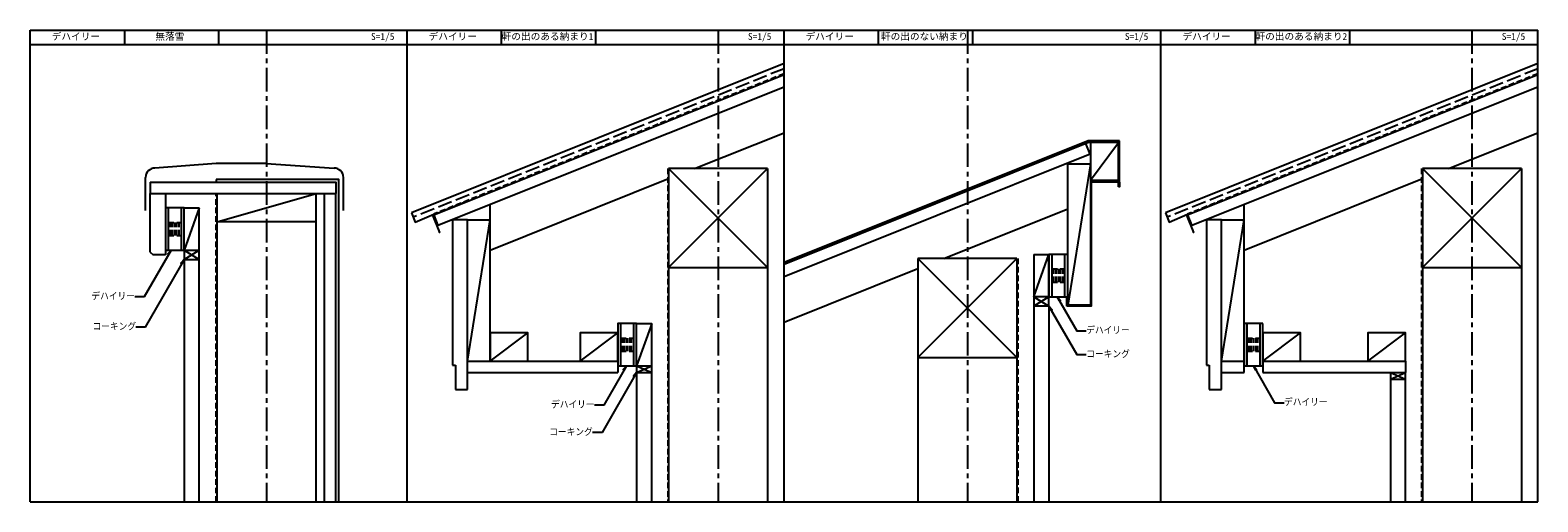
# Model space of a CAD drawing. Units: millimetres, scale not verified. Extents: x -21000 to 11000, y 4850 to 14850.
import ezdxf
from ezdxf.enums import TextEntityAlignment as Align

# ---------------------------------------------------------------- set-up
doc = ezdxf.new("R2010")
doc.units = ezdxf.units.MM
doc.header["$LTSCALE"] = 100
for name, pattern in [('CHAIN1', [8, 5, -1, 1, -1]), ('DASHED1', [1.8, 1.2, -0.6]), ('DASHED3', [4, 3, -1])]:
    doc.linetypes.add(name, pattern=pattern)
for name, color, linetype in [('0-0', 4, 'CHAIN1'), ('0-1', 4, 'Continuous'), ('0-2', 7, 'DASHED1'), ('0-3', 2, 'Continuous'), ('0-4', 3, 'Continuous'), ('0-5', 4, 'DASHED1'), ('1-5', 7, 'Continuous')]:
    doc.layers.add(name, color=color, linetype=linetype)
doc.styles.add('ＭＳ ゴシック', font='')
doc.styles.get('ＭＳ ゴシック').set_extended_font_data('MS Gothic')

msp = doc.modelspace()

# ---------------------------------------------------------------- linework, layer by layer
at = {"layer": '0-0'}
for p, q in [((-15980.3, 14850), (-15980.3, 4850)), ((-6398.3, 14850), (-6398.3, 4850)), ((-1107.2, 14850), (-1107.2, 4850)), ((9601.7, 14850), (9601.7, 4850))]:
    msp.add_line(p, q, dxfattribs=at)
at = {"layer": '0-1'}
for p, q in [((-5000, 13903.2), (-12434.7, 10929.3)), ((-5000, 13903.2), (-12434.7, 10929.3)), ((11000, 13903.2), (3565.3, 10929.3)), ((11000, 13903.2), (3565.3, 10929.3)), ((-5000, 13644.7), (-12345.5, 10706.5)), ((11000, 13644.7), (3654.5, 10706.5)), ((-6898.3, 11916.1), (-5000, 12675.4)), ((9101.7, 11916.1), (11000, 12675.4)), ((1462.8, 12467.2), (-5000, 9882)), ((1497.3, 12222.5), (-5000, 9623.6)), ((1497.3, 12222.5), (1408.2, 12445.3)), ((2102.8, 12467.2), (1462.8, 12467.2)), ((-7448.3, 9816.1), (-5348.3, 11916.1)), ((-5348.3, 9816.1), (-7448.3, 11916.1)), ((-5348.3, 11916.1), (-7448.3, 11916.1)), ((-7448.3, 11916.1), (-7448.3, 4850)), ((-5348.3, 11916.1), (-5348.3, 4850)), ((1022.8, 12016.7), (1502.8, 12016.7)), ((1022.8, 9016.7), (1022.8, 12016.7)), ((1502.8, 12016.7), (1022.8, 9016.7)), ((1502.8, 12016.7), (1502.8, 9016.7)), ((8551.7, 9816.1), (10651.7, 11916.1)), ((10651.7, 9816.1), (8551.7, 11916.1)), ((10651.7, 11916.1), (8551.7, 11916.1)), ((8551.7, 11916.1), (8551.7, 4850)), ((10651.7, 11916.1), (10651.7, 4850)), ((-18450.3, 11625.5), (-14930.3, 11625.5)), ((-7448.3, 11696.1), (-11234.7, 10181.5)), ((8551.7, 11696.1), (4765.3, 10181.5)), ((-17030.3, 4850), (-17030.3, 11385.5)), ((-14930.3, 4850), (-14930.3, 11385.5)), ((-14930.3, 11385.5), (-14510.3, 11385.5)), ((-14750.3, 4850), (-14750.3, 11385.5)), ((-14510.3, 4850), (-14510.3, 11385.5)), ((-17730.3, 11085.5), (-17410.3, 11085.5)), ((-17730.3, 10185.5), (-17730.3, 11085.5)), ((-17410.3, 4850), (-17410.3, 11085.5)), ((-12434.7, 10929.3), (-12345.5, 10706.5)), ((-11234.7, 10830.8), (-11234.7, 11150.8)), ((-1607.2, 10011.4), (1022.8, 11063.4)), ((3565.3, 10929.3), (3654.5, 10706.5)), ((4765.3, 10830.8), (4765.3, 11150.8)), ((-11714.7, 10830.8), (-11234.7, 10830.8)), ((-11714.7, 7830.8), (-11234.7, 10830.8)), ((4285.3, 10830.8), (4765.3, 10830.8)), ((4285.3, 7830.8), (4765.3, 10830.8)), ((-17730.3, 10185.5), (-17730.3, 9985.5)), ((-17730.3, 9985.5), (-17410.3, 10185.5)), ((-17730.3, 10185.5), (-17410.3, 9985.5)), ((-57.2, 10011.4), (-2157.2, 10011.4)), ((-2157.2, 7911.4), (-57.2, 10011.4)), ((-57.2, 7911.4), (-2157.2, 10011.4)), ((-2157.2, 10011.4), (-2157.2, 4850)), ((-57.2, 10011.4), (-57.2, 4850)), ((302.8, 10096.7), (622.8, 10096.7)), ((302.8, 10096.7), (302.8, 4850)), ((302.8, 9196.7), (622.8, 10096.7)), ((622.8, 8996.7), (622.8, 10096.7)), ((-7448.3, 9816.1), (-5348.3, 9816.1)), ((-2157.2, 9791.4), (-5000, 8654.2)), ((8551.7, 9816.1), (10651.7, 9816.1)), ((622.8, 9196.7), (302.8, 9196.7)), ((622.8, 9196.7), (302.8, 8996.7)), ((302.8, 9196.7), (622.8, 8996.7)), ((622.8, 8996.7), (302.8, 8996.7)), ((1502.8, 9016.7), (1022.8, 9016.7)), ((-11234.7, 7830.8), (-10434.7, 8430.8)), ((-9328.3, 7830.8), (-8528.3, 8430.8)), ((-8128.3, 8630.8), (-7808.3, 8630.8)), ((-8128.3, 7730.8), (-8128.3, 8630.8)), ((-7808.3, 8630.8), (-8128.3, 7730.8)), ((-7808.3, 4850), (-7808.3, 8630.8)), ((5165.3, 7830.8), (5965.3, 8430.8)), ((7391.7, 7830.8), (8191.7, 8430.8)), ((-11714.7, 7830.8), (-8528.3, 7830.8)), ((-8128.3, 7730.8), (-7808.3, 7730.8)), ((-8128.3, 7730.8), (-7808.3, 7590.8)), ((-2157.2, 7911.4), (-57.2, 7911.4)), ((4285.3, 7830.8), (4765.3, 7830.8)), ((5165.3, 7830.8), (8191.7, 7830.8)), ((7871.7, 7590.8), (8191.7, 7450.8)), ((7871.7, 7590.8), (8191.7, 7590.8)), ((8191.7, 4850), (8191.7, 7590.8))]:
    msp.add_line(p, q, dxfattribs=at)
for points in [[(1502.8, 11667.2), (2102.8, 11667.2), (2102.8, 12467.2)], [(1502.8, 12467.2), (1502.8, 11667.2), (2102.8, 12467.2)], [(-18450.3, 11625.5), (-18450.3, 11385.5), (-14930.3, 11385.5)], [(-14930.3, 11625.5), (-14510.3, 11625.5), (-14510.3, 11385.5)], [(-14930.3, 10785.5), (-17030.3, 10785.5), (-14930.3, 11385.5)], [(-17410.3, 11085.5), (-17730.3, 10185.5), (-17410.3, 10185.5)], [(-11714.7, 7830.8), (-11234.7, 7830.8), (-11234.7, 10830.8)], [(4285.3, 7830.8), (4765.3, 7830.8), (4765.3, 10830.8)], [(-8128.3, 7730.8), (-8128.3, 7590.8), (-7808.3, 7730.8)], [(7871.7, 7590.8), (7871.7, 7450.8), (8191.7, 7590.8)]]:
    msp.add_lwpolyline(points, dxfattribs=at)
for points in [[(-11234.7, 7830.8), (-10434.7, 7830.8), (-10434.7, 8430.8), (-11234.7, 8430.8)], [(-9328.3, 7830.8), (-8528.3, 7830.8), (-8528.3, 8430.8), (-9328.3, 8430.8)], [(5165.3, 7830.8), (5965.3, 7830.8), (5965.3, 8430.8), (5165.3, 8430.8)], [(7391.7, 7830.8), (8191.7, 7830.8), (8191.7, 8430.8), (7391.7, 8430.8)]]:
    msp.add_lwpolyline(points, close=True, dxfattribs=at)
at = {"layer": '0-2'}
for p, q in [((-5000, 13924.7), (-12434.7, 10950.9)), ((-5000, 13924.7), (-12434.7, 10950.9)), ((11000, 13924.7), (3565.3, 10950.9)), ((11000, 13924.7), (3565.3, 10950.9)), ((1462.8, 12488.7), (-5000, 9903.6)), ((1459, 12487.2), (-5000, 9903.6)), ((2102.8, 12487.2), (1459, 12487.2)), ((-7468.3, 11916.1), (-7468.3, 4850)), ((8531.7, 11916.1), (8531.7, 4850)), ((-17050.3, 4850), (-17050.3, 11385.5)), ((-37.2, 10011.4), (-37.2, 4850))]:
    msp.add_line(p, q, dxfattribs=at)
at = {"layer": '0-3'}
for p, q in [((-5000, 14140.1), (-12906.3, 10977.6)), ((11000, 14140.1), (3093.7, 10977.6)), ((-17050.3, 11685.5), (-17050.3, 11625.5)), ((-18130.3, 11385.5), (-18130.3, 10085.5)), ((-11714.7, 10830.8), (-12034.7, 10830.8)), ((-12034.7, 10830.8), (-12034.7, 7750.8)), ((-11714.7, 7230.8), (-11714.7, 10830.8)), ((4285.3, 10830.8), (3965.3, 10830.8)), ((3965.3, 10830.8), (3965.3, 7750.8)), ((4285.3, 7230.8), (4285.3, 10830.8)), ((-18450.3, 10145.5), (-18390.3, 10085.5)), ((-18130.3, 10085.5), (-18390.3, 10085.5)), ((-17730.3, 9985.5), (-17730.3, 4850)), ((-17730.3, 9985.5), (-17410.3, 9985.5)), ((622.8, 8996.7), (622.8, 4850)), ((-12034.7, 7750.8), (-11974.7, 7750.8)), ((-11974.7, 7750.8), (-11974.7, 7230.8)), ((-8528.3, 7830.8), (-8528.3, 7590.8)), ((3965.3, 7750.8), (4025.3, 7750.8)), ((4025.3, 7750.8), (4025.3, 7230.8)), ((4765.3, 7590.8), (4765.3, 7830.8)), ((5165.3, 7830.8), (5165.3, 7590.8)), ((8191.7, 7830.8), (8191.7, 7590.8)), ((-11714.7, 7590.8), (-8528.3, 7590.8)), ((-8128.3, 7590.8), (-8128.3, 4850)), ((-8128.3, 7590.8), (-7808.3, 7590.8)), ((4285.3, 7590.8), (4765.3, 7590.8)), ((5165.3, 7590.8), (8191.7, 7590.8)), ((7871.7, 7450.8), (7871.7, 4850)), ((7871.7, 7450.8), (8191.7, 7450.8)), ((-11974.7, 7230.8), (-11714.7, 7230.8)), ((4025.3, 7230.8), (4285.3, 7230.8))]:
    msp.add_line(p, q, dxfattribs=at)
at = {"layer": '0-3', "color": 4, "linetype": 'DASHED3'}
for p, q in [((-5000, 14032.4), (-12869.2, 10884.7)), ((11000, 14032.4), (3130.8, 10884.7))]:
    msp.add_line(p, q, dxfattribs=at)
at = {"layer": '0-3'}
for points in [[(-14450.3, 4850), (-14450.3, 11685.5), (-17050.3, 11685.5)], [(-18450.3, 10145.5), (-18450.3, 11385.5), (-18130.3, 11385.5)], [(-12906.3, 10977.6), (-12828.4, 10782.6), (-12434.7, 10950.9)], [(3093.7, 10977.6), (3171.6, 10782.6), (3565.3, 10950.9)]]:
    msp.add_lwpolyline(points, dxfattribs=at)
at = {"layer": '0-4'}
for p, q in [((-21000, 4850), (-21000, 14850)), ((-21000, 14850), (-13000, 14850)), ((-21000, 14850), (-13000, 14850)), ((-19000, 14850), (-19000, 14550)), ((-17000, 14850), (-17000, 14550)), ((-13000, 14850), (-5000, 14850)), ((-13000, 4850), (-13000, 14850)), ((-13000, 14850), (-5000, 14850)), ((-11000, 14850), (-11000, 14550)), ((-9000, 14850), (-9000, 14550)), ((-5000, 14850), (3000, 14850)), ((-5000, 14850), (3000, 14850)), ((-5000, 4850), (-5000, 14850)), ((-3000, 14850), (-3000, 14550)), ((-1000, 14850), (-1000, 14550)), ((3000, 4850), (3000, 14850)), ((3000, 14850), (11000, 14850)), ((3000, 4850), (3000, 14850)), ((3000, 14850), (11000, 14850)), ((5000, 14850), (5000, 14550)), ((7000, 14850), (7000, 14550)), ((11000, 4850), (11000, 14850)), ((-21000, 14550), (-13000, 14550)), ((-13000, 14550), (-5000, 14550)), ((-5000, 14550), (3000, 14550)), ((3000, 14550), (11000, 14550)), ((2122.8, 11627.2), (2122.8, 12507.2)), ((-17050.3, 12025.5), (-18350.3, 11925.5)), ((-15990.3, 12025.5), (-17050.3, 12025.5)), ((-15990.3, 12025.5), (-14550.3, 11925.5)), ((-18550.3, 11025.5), (-18550.3, 11725.5)), ((-14350.3, 11025.5), (-14350.3, 11725.5)), ((1522.8, 11647.2), (2102.8, 11647.2)), ((2102.8, 11627.2), (1522.8, 11627.2)), ((2102.8, 11527.2), (2102.8, 11647.2)), ((-12457, 10931.2), (-11714.2, 11228.3)), ((3543, 10931.2), (4285.8, 11228.3)), ((1002.8, 8996.7), (1002.8, 9185.6)), ((-21000, 4850), (-13000, 4850)), ((-21000, 4850), (-13000, 4850)), ((-21000, 4850), (-13000, 4850)), ((-13000, 4850), (-5000, 4850)), ((-5000, 4850), (3000, 4850)), ((3000, 4850), (11000, 4850))]:
    msp.add_line(p, q, dxfattribs=at)
for points in [[(2122.8, 12507.2), (1455.1, 12507.2), (-5000, 9925.1)], [(1522.8, 11627.2), (1522.8, 8996.7), (1002.8, 8996.7)], [(2122.8, 11627.2), (2122.8, 11527.2), (2102.8, 11527.2)], [(-12457, 10931.2), (-12308.4, 10559.8), (-12318.4, 10616.7)], [(3543, 10931.2), (3691.6, 10559.8), (3681.6, 10616.7)]]:
    msp.add_lwpolyline(points, dxfattribs=at)
for centre, start, end in [((-18350.3, 11725.5), 90, 180), ((-14550.3, 11725.5), 0, 90)]:
    msp.add_arc(centre, 200, start, end, dxfattribs=at)
at = {"layer": '0-5', "color": 7, "linetype": 'Continuous'}
for p, q in [((-18070.3, 11085.5), (-18070.3, 10185.5)), ((-17790.3, 10185.5), (-17790.3, 11085.5)), ((682.8, 10096.7), (682.8, 9196.7)), ((962.8, 9196.7), (962.8, 10096.7)), ((-8468.3, 8630.8), (-8468.3, 7730.8)), ((-8188.3, 7730.8), (-8188.3, 8630.8)), ((4825.3, 8630.8), (4825.3, 7730.8)), ((5105.3, 7730.8), (5105.3, 8630.8))]:
    msp.add_line(p, q, dxfattribs=at)
at = {"layer": '0-5'}
for p, q in [((-18070.3, 10775.5), (-17790.3, 10775.5)), ((-18023.6, 10495.5), (-18023.6, 10775.5)), ((-17977, 10495.5), (-17977, 10775.5)), ((-17930.3, 10495.5), (-17930.3, 10775.5)), ((-17883.6, 10495.5), (-17883.6, 10775.5)), ((-17837, 10495.5), (-17837, 10775.5)), ((-18070.3, 10495.5), (-17790.3, 10495.5)), ((682.8, 9786.7), (962.8, 9786.7)), ((729.5, 9506.7), (729.5, 9786.7)), ((776.1, 9506.7), (776.1, 9786.7)), ((822.8, 9506.7), (822.8, 9786.7)), ((869.5, 9506.7), (869.5, 9786.7)), ((916.1, 9506.7), (916.1, 9786.7)), ((682.8, 9506.7), (962.8, 9506.7)), ((-8468.3, 8320.8), (-8188.3, 8320.8)), ((-8421.6, 8040.8), (-8421.6, 8320.8)), ((-8374.9, 8040.8), (-8374.9, 8320.8)), ((-8328.3, 8040.8), (-8328.3, 8320.8)), ((-8281.6, 8040.8), (-8281.6, 8320.8)), ((-8234.9, 8040.8), (-8234.9, 8320.8)), ((4825.3, 8320.8), (5105.3, 8320.8)), ((4872, 8040.8), (4872, 8320.8)), ((4918.7, 8040.8), (4918.7, 8320.8)), ((4965.3, 8040.8), (4965.3, 8320.8)), ((5012, 8040.8), (5012, 8320.8)), ((5058.7, 8040.8), (5058.7, 8320.8)), ((-8468.3, 8040.8), (-8188.3, 8040.8)), ((4825.3, 8040.8), (5105.3, 8040.8))]:
    msp.add_line(p, q, dxfattribs=at)
at = {"layer": '0-5', "color": 7, "linetype": 'Continuous'}
for points in [[(-17730.3, 11085.5), (-18130.3, 11085.5), (-18130.3, 10185.5), (-17730.3, 10185.5)], [(1022.8, 10096.7), (622.8, 10096.7), (622.8, 9196.7), (1022.8, 9196.7)], [(-8128.3, 8630.8), (-8528.3, 8630.8), (-8528.3, 7730.8), (-8128.3, 7730.8)], [(5165.3, 8630.8), (4765.3, 8630.8), (4765.3, 7730.8), (5165.3, 7730.8)]]:
    msp.add_lwpolyline(points, close=True, dxfattribs=at)
at = {"layer": '1-5'}
for points in [[(-18009.1, 10185.5), (-18579.6, 9197.4), (-18779.6, 9197.4)], [(-17730.3, 9985.5), (-18555.8, 8555.8), (-18755.8, 8555.8)], [(622.8, 8996.7), (1215.4, 7970.3), (1415.4, 7970.3)], [(798.1, 9196.7), (1214.1, 8476.1), (1414.1, 8476.1)], [(-8344.4, 7730.8), (-8823.9, 6900.3), (-9023.9, 6900.3)], [(4962.9, 7730.8), (5412.8, 6951.6), (5612.8, 6951.6)], [(-8128.3, 7590.8), (-8862.7, 6318.9), (-9062.7, 6318.9)]]:
    msp.add_lwpolyline(points, dxfattribs=at)
for points in [[(-18009.1, 10185.5), (-18078.3, 10110), (-18059.1, 10098.9)], [(-17730.3, 9985.5), (-17799.5, 9910), (-17780.3, 9898.9)], [(622.8, 8996.7), (692, 8921.2), (672.8, 8910.1)], [(798.1, 9196.7), (867.3, 9121.2), (848.1, 9110.1)], [(-8344.4, 7730.8), (-8413.6, 7655.3), (-8394.4, 7644.2)], [(4962.9, 7730.8), (5032.1, 7655.3), (5012.9, 7644.2)], [(-8128.3, 7590.8), (-8197.5, 7515.3), (-8178.3, 7504.2)]]:
    msp.add_lwpolyline(points, close=True, dxfattribs=at)
for points in [[(-18009.1, 10185.5), (-18078.3, 10110), (-18059.1, 10098.9)], [(-17730.3, 9985.5), (-17799.5, 9910), (-17780.3, 9898.9)], [(622.8, 8996.7), (692, 8921.2), (672.8, 8910.1)], [(798.1, 9196.7), (867.3, 9121.2), (848.1, 9110.1)], [(-8344.4, 7730.8), (-8413.6, 7655.3), (-8394.4, 7644.2)], [(4962.9, 7730.8), (5032.1, 7655.3), (5012.9, 7644.2)], [(-8128.3, 7590.8), (-8197.5, 7515.3), (-8178.3, 7504.2)]]:
    msp.add_solid(points, dxfattribs=at)

# ---------------------------------------------------------------- texts
at = {"layer": '0-1', "style": 'ＭＳ ゴシック'}
for s, p in [('デハイリー', (-20542.6, 14600)), ('無落雪', (-18342.6, 14600)), ('S=1/5', (-13766.1, 14600)), ('デハイリー', (-12542.6, 14600)), ('軒の出のある納まり1', (-10992.6, 14600)), ('S=1/5', (-5766.1, 14600)), ('デハイリー', (-4542.6, 14600)), ('軒の出のない納まり', (-2942.6, 14600)), ('S=1/5', (2233.9, 14600)), ('デハイリー', (3457.4, 14600)), ('軒の出のある納まり2', (5007.4, 14600)), ('S=1/5', (10233.9, 14600))]:
    msp.add_text(s, height=146.6, dxfattribs=at).set_placement(p, align=Align.BOTTOM_LEFT)
at = {"layer": '1-5', "color": 5, "style": 'ＭＳ ゴシック', "width": 0.9}
for s, p in [('デハイリー', (-19699.6, 9097.4)), ('コーキング', (-19675.8, 8455.8)), ('デハイリー', (1414.1, 8376.1)), ('コーキング', (1415.4, 7870.3)), ('デハイリー', (5612.8, 6851.6)), ('デハイリー', (-9943.9, 6800.3)), ('コーキング', (-9982.7, 6218.9))]:
    msp.add_text(s, height=146.6, dxfattribs=at).set_placement(p, align=Align.BOTTOM_LEFT)

doc.saveas('drawing.dxf')
